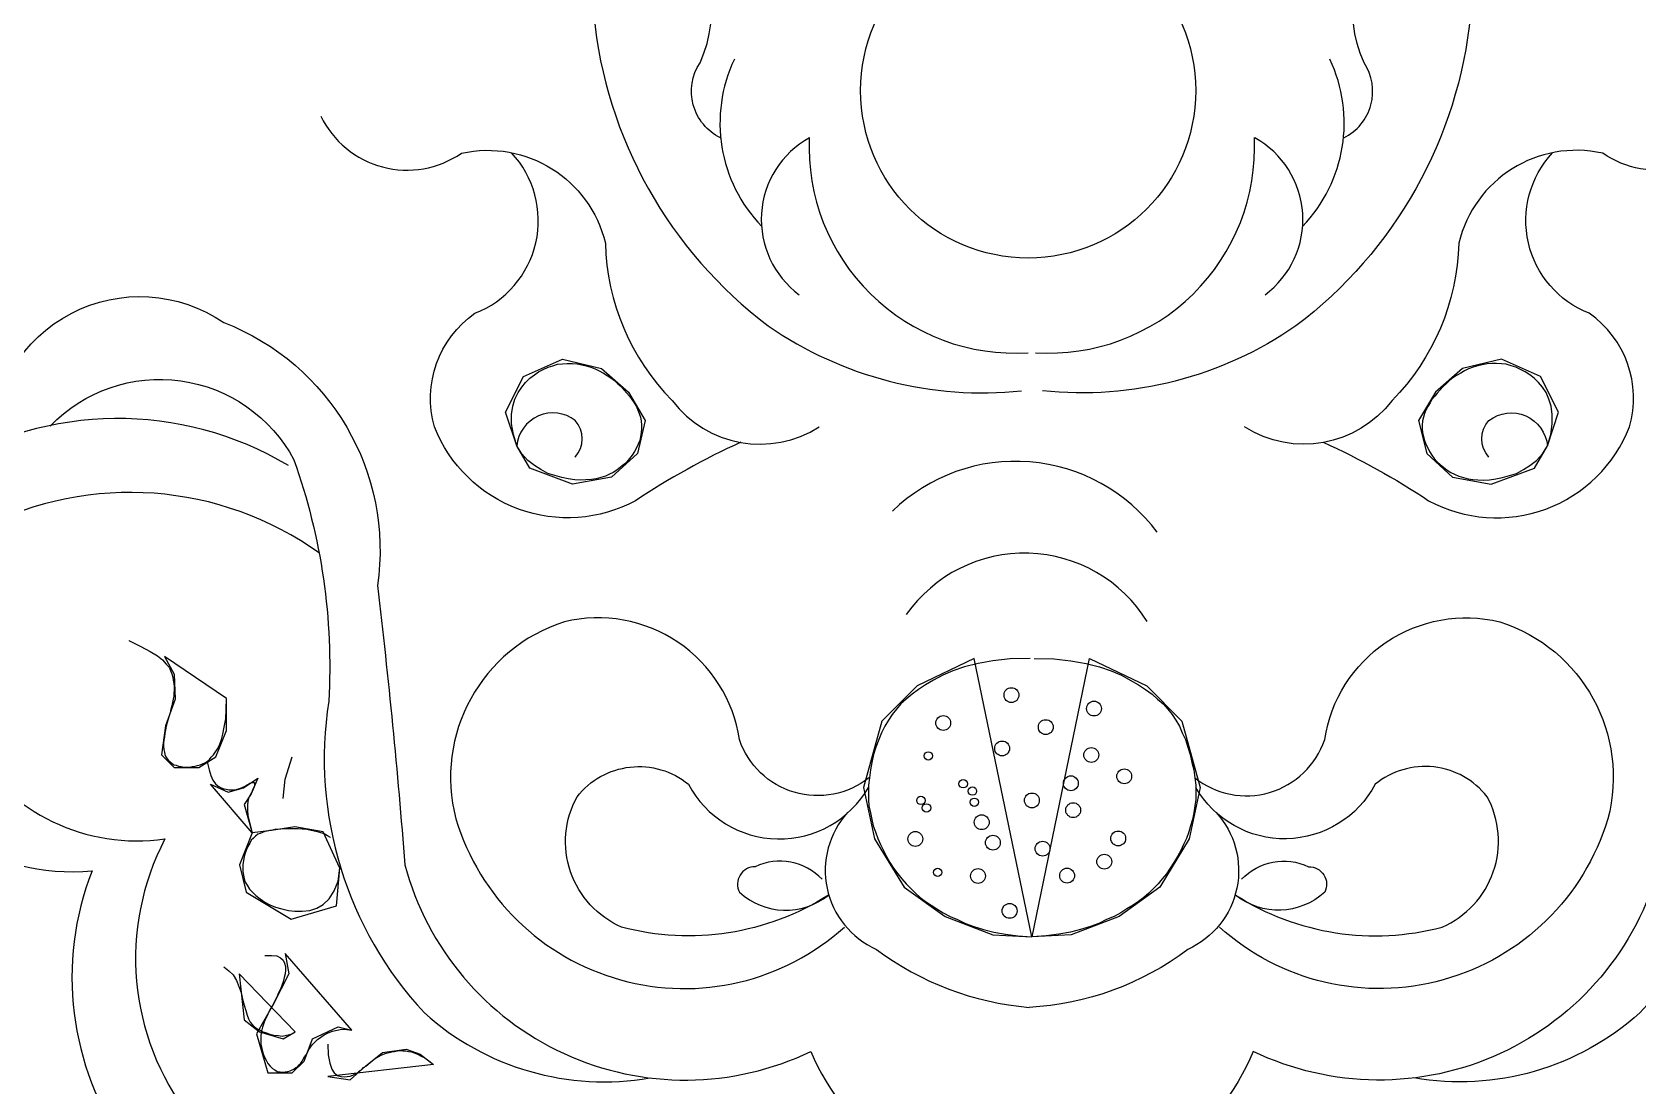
# Model space of a CAD drawing. Header units: metres. Extents: x 144.1 to 223.3, y 70.7 to 153.2.
# Drawn here: x 162.2 to 196.8, y 97.35 to 120.06 of the extents above; entities that cross this region are included whole.
import ezdxf

# ---------------------------------------------------------------- set-up
doc = ezdxf.new("R2010")
doc.units = ezdxf.units.M
doc.layers.add('3', color=3, linetype='Continuous')
doc.layers.add('4', color=4, linetype='Continuous')

msp = doc.modelspace()

# ---------------------------------------------------------------- linework, layer by layer
at = {"layer": '3'}
for points in [[(174.6, 123.01, -0.56), (173.27, 123.97, -0.54), (173.98, 128.53, 0.05), (175.7, 129.05, 0.36), (176.81, 130.96, 0.6), (175.26, 131.11, -0.47), (173.56, 130.89, -0.56), (173.49, 132.22, 0.55), (172.46, 133.47, 0.36), (171.21, 131.63, 0.4), (172.31, 129.34, -0.4), (171.8, 127.72, 0.37), (171.57, 122.94, -0.15), (174.3, 120.43, 0.21), (178.06, 113.73, 0.18), (183.52, 112.33)], [(192.89, 123.01, 0.56), (194.22, 123.97, 0.54), (193.5, 128.53, -0.05), (191.78, 129.05, -0.36), (190.68, 130.96, -0.6), (192.23, 131.11, 0.47), (193.92, 130.89, 0.56), (194, 132.22, -0.55), (195.03, 133.47, -0.36), (196.28, 131.63, -0.4), (195.18, 129.34, 0.4), (195.69, 127.72, -0.37), (195.91, 122.94, 0.15), (193.19, 120.43, -0.21), (189.43, 113.73, -0.18), (183.97, 112.33)], [(177.03, 117.78, -0.45), (176.59, 119.4, 0.35), (175.85, 122.5, 0.35)], [(190.46, 117.78, 0.45), (190.9, 119.4, -0.35), (191.64, 122.5, -0.35)], [(168.42, 118.25, 0.46), (171.45, 117.45, -0.41), (174.55, 115.51, 0.19), (175.99, 112.12, 0.39), (179.16, 111.55)], [(199.07, 118.25, -0.46), (196.04, 117.45, 0.41), (192.94, 115.51, -0.19), (191.5, 112.12, -0.39), (188.32, 111.55)], [(177.47, 111.22, 0.04), (175.2, 109.96, -0.45), (170.87, 111.55, -0.32), (171.74, 114, 0.53), (172.53, 117.46, 0.53)], [(190.02, 111.22, -0.04), (192.29, 109.96, 0.45), (196.62, 111.55, 0.32), (195.75, 114, -0.53), (194.96, 117.46, -0.53)], [(161.32, 111.19, -0.6), (166.33, 113.8, -0.35), (169.64, 108.13, -0.01), (170.23, 102.11, 0.47), (178.98, 98.09, 0.31), (183.47, 95.14, 0.31)], [(206.16, 111.19, 0.6), (201.16, 113.8, 0.35), (197.85, 108.13, 0.01), (197.26, 102.11, -0.47), (188.51, 98.09, -0.31), (184.02, 95.14, -0.31)], [(162.59, 111.57, -0.51), (167.84, 110.84, -0.1), (168.59, 105.64, 0.23), (170.65, 98.92, 0.23), (175.51, 97.52, 0.17)], [(204.89, 111.57, 0.51), (199.65, 110.84, 0.1), (198.9, 105.64, -0.23), (196.84, 98.92, -0.23), (191.97, 97.52, -0.17)], [(173.9, 110.9, 0.39), (173.9, 111.69, 0.59), (172.64, 111.14)], [(193.59, 110.9, -0.39), (193.59, 111.69, -0.59), (194.85, 111.14)], [(167.72, 110.72, 0.28), (160.25, 110.65, 0.76), (163.49, 101.98, 0.54), (169.6, 93.38, 0.31), (183.74, 84.5, 0.31)], [(168.39, 108.83, 0.28), (161.11, 109.37, 0.67), (165.06, 102.67, 0.64), (171.24, 94.67, 0.39), (183.74, 85.6, 0.39)], [(199.1, 108.83, -0.28), (206.38, 109.37, -0.67), (202.43, 102.67, -0.64), (196.25, 94.67, -0.39), (183.74, 85.6, -0.39)], [(180.23, 103.99, -0.52), (177.44, 104.81, 0.44), (173.67, 107.35, 0.4), (171.33, 103.1, 0.55), (179.7, 100.77)], [(187.25, 103.99, 0.52), (190.05, 104.81, -0.44), (193.82, 107.35, -0.4), (196.15, 103.1, -0.55), (187.78, 100.77)], [(179.36, 101.46, -0.21), (174.9, 100.77, -0.44), (173.94, 103.58, -0.42), (176.34, 103.85, 0.59), (180.22, 103.78, 0.48)], [(188.13, 101.46, 0.21), (192.58, 100.77, 0.44), (193.55, 103.58, 0.42), (191.14, 103.85, -0.59), (187.27, 103.78, -0.48)], [(179.77, 103.24, 0.51), (180.39, 100.29, 0.14), (183.68, 99.04, 0.27)], [(187.71, 103.24, -0.51), (187.1, 100.29, -0.15), (183.68, 99.04, -0.27)], [(179.22, 101.8, 0.33), (177.78, 102.07, 0.57), (177.44, 101.52, 0.37), (179.36, 101.46)], [(188.26, 101.8, -0.33), (189.7, 102.07, -0.57), (190.05, 101.52, -0.37), (188.13, 101.46)]]:
    msp.add_lwpolyline(points, format="xyb", dxfattribs=at)
for points in [[(172.64, 111.14), (172.64, 111.14), (172.57, 111.39), (172.53, 111.62), (172.53, 111.82), (172.56, 112), (172.6, 112.15), (172.67, 112.29), (172.75, 112.41), (172.83, 112.51), (172.92, 112.6), (173.02, 112.67), (173.11, 112.74), (173.21, 112.79), (173.32, 112.84), (173.42, 112.87), (173.52, 112.9), (173.63, 112.91), (173.73, 112.92), (173.84, 112.92), (173.94, 112.91), (174.04, 112.89), (174.14, 112.87), (174.24, 112.84), (174.33, 112.8), (174.42, 112.76), (174.51, 112.71), (174.59, 112.66), (174.67, 112.61), (174.75, 112.55), (174.82, 112.48), (174.89, 112.42), (174.95, 112.35), (175.01, 112.28), (175.07, 112.21), (175.12, 112.14), (175.17, 112.07), (175.22, 111.99), (175.25, 111.91), (175.28, 111.84), (175.31, 111.76), (175.32, 111.68), (175.33, 111.59), (175.33, 111.51), (175.32, 111.43), (175.31, 111.34), (175.29, 111.26), (175.26, 111.18), (175.22, 111.1), (175.18, 111.02), (175.13, 110.94), (175.07, 110.87), (175.01, 110.8), (174.95, 110.74), (174.88, 110.68), (174.8, 110.62), (174.72, 110.57), (174.64, 110.53), (174.55, 110.49), (174.45, 110.46), (174.35, 110.43), (174.25, 110.42), (174.13, 110.41), (174.01, 110.4), (173.89, 110.41), (173.75, 110.43), (173.61, 110.46), (173.46, 110.5), (173.31, 110.55), (173.16, 110.63), (173.02, 110.72), (172.88, 110.83), (172.75, 110.97), (172.64, 111.14), (172.4, 111.87), (172.79, 112.64), (173.63, 113.01), (174.47, 112.81), (175.05, 112.3), (175.41, 111.69), (175.24, 110.98), (174.68, 110.47), (173.84, 110.32), (172.92, 110.66), (172.64, 111.14)], [(194.85, 111.14), (194.85, 111.14), (194.92, 111.39), (194.95, 111.62), (194.95, 111.82), (194.93, 112), (194.88, 112.15), (194.82, 112.29), (194.74, 112.41), (194.66, 112.51), (194.56, 112.6), (194.47, 112.67), (194.37, 112.74), (194.27, 112.79), (194.17, 112.84), (194.07, 112.87), (193.96, 112.9), (193.86, 112.91), (193.75, 112.92), (193.65, 112.92), (193.55, 112.91), (193.44, 112.89), (193.35, 112.87), (193.25, 112.84), (193.15, 112.8), (193.06, 112.76), (192.98, 112.71), (192.89, 112.66), (192.81, 112.61), (192.74, 112.55), (192.67, 112.48), (192.6, 112.42), (192.54, 112.35), (192.47, 112.28), (192.42, 112.21), (192.36, 112.14), (192.32, 112.07), (192.27, 111.99), (192.23, 111.91), (192.2, 111.84), (192.18, 111.76), (192.16, 111.68), (192.15, 111.59), (192.15, 111.51), (192.16, 111.43), (192.18, 111.34), (192.2, 111.26), (192.23, 111.18), (192.27, 111.1), (192.31, 111.02), (192.36, 110.94), (192.41, 110.87), (192.47, 110.8), (192.54, 110.74), (192.61, 110.68), (192.69, 110.62), (192.77, 110.57), (192.85, 110.53), (192.94, 110.49), (193.04, 110.46), (193.14, 110.43), (193.24, 110.42), (193.35, 110.41), (193.47, 110.4), (193.6, 110.41), (193.74, 110.43), (193.88, 110.46), (194.03, 110.5), (194.18, 110.55), (194.33, 110.63), (194.47, 110.72), (194.61, 110.83), (194.74, 110.97), (194.85, 111.14), (195.09, 111.87), (194.7, 112.64), (193.86, 113.01), (193.02, 112.81), (192.44, 112.3), (192.07, 111.69), (192.25, 110.98), (192.8, 110.47), (193.64, 110.32), (194.57, 110.66), (194.85, 111.14)], [(164.28, 106.95), (164.28, 106.95), (164.54, 106.82), (164.74, 106.71), (164.9, 106.62), (165.01, 106.53), (165.09, 106.44), (165.15, 106.37), (165.18, 106.3), (165.21, 106.23), (165.23, 106.16), (165.24, 106.09), (165.25, 106.02), (165.26, 105.95), (165.26, 105.88), (165.25, 105.81), (165.25, 105.75), (165.24, 105.68), (165.22, 105.61), (165.21, 105.54), (165.19, 105.47), (165.17, 105.39), (165.15, 105.32), (165.13, 105.25), (165.11, 105.18), (165.09, 105.1), (165.07, 105.02), (165.06, 104.95), (165.05, 104.87), (165.04, 104.8), (165.03, 104.73), (165.03, 104.66), (165.04, 104.6), (165.05, 104.54), (165.06, 104.49), (165.08, 104.44), (165.11, 104.4), (165.14, 104.36), (165.17, 104.33), (165.21, 104.3), (165.25, 104.27), (165.3, 104.26), (165.35, 104.24), (165.41, 104.23), (165.47, 104.22), (165.53, 104.22), (165.59, 104.22), (165.65, 104.23), (165.71, 104.24), (165.76, 104.25), (165.82, 104.27), (165.87, 104.29), (165.92, 104.31), (165.97, 104.34), (166.02, 104.38), (166.06, 104.43), (166.11, 104.48), (166.15, 104.55), (166.2, 104.62), (166.24, 104.71), (166.28, 104.81), (166.31, 104.93), (166.34, 105.08), (166.37, 105.26), (166.38, 105.46), (166.39, 105.7), (165.05, 106.6), (165.26, 106.22), (165.28, 105.68), (165.07, 105.11), (164.99, 104.48), (165.26, 104.21), (165.79, 104.21), (166.16, 104.44), (166.39, 105.01), (166.39, 105.7)], [(183.7, 106.56), (183.7, 106.56), (183.27, 106.55), (182.9, 106.51), (182.58, 106.45), (182.29, 106.38), (182.04, 106.29), (181.82, 106.2), (181.62, 106.09), (181.45, 105.99), (181.3, 105.89), (181.16, 105.79), (181.03, 105.68), (180.92, 105.58), (180.82, 105.47), (180.73, 105.35), (180.65, 105.23), (180.57, 105.1), (180.5, 104.96), (180.44, 104.81), (180.38, 104.65), (180.33, 104.49), (180.29, 104.32), (180.26, 104.16), (180.24, 103.99), (180.22, 103.83), (180.22, 103.68), (180.22, 103.52), (180.23, 103.38), (180.26, 103.23), (180.29, 103.09), (180.32, 102.95), (180.37, 102.82), (180.42, 102.68), (180.48, 102.55), (180.54, 102.42), (180.61, 102.29), (180.68, 102.16), (180.76, 102.04), (180.85, 101.92), (180.94, 101.81), (181.03, 101.7), (181.13, 101.6), (181.23, 101.5), (181.33, 101.41), (181.45, 101.32), (181.57, 101.24), (181.69, 101.16), (181.83, 101.08), (181.98, 101), (182.14, 100.93), (182.31, 100.85), (182.49, 100.78), (182.7, 100.72), (182.92, 100.66), (183.17, 100.62), (183.44, 100.58), (183.74, 100.56), (182.5, 106.56), (181.27, 105.97), (180.51, 105.21), (180.11, 103.78), (180.35, 102.67), (180.99, 101.63), (181.87, 101), (182.9, 100.6), (183.74, 100.56)], [(183.79, 106.56), (183.79, 106.56), (184.21, 106.55), (184.58, 106.51), (184.91, 106.45), (185.2, 106.38), (185.45, 106.29), (185.67, 106.2), (185.86, 106.09), (186.04, 105.99), (186.19, 105.89), (186.33, 105.79), (186.45, 105.68), (186.57, 105.58), (186.67, 105.47), (186.76, 105.35), (186.84, 105.23), (186.92, 105.1), (186.98, 104.96), (187.05, 104.81), (187.1, 104.65), (187.15, 104.49), (187.19, 104.32), (187.23, 104.16), (187.25, 103.99), (187.27, 103.83), (187.27, 103.68), (187.27, 103.52), (187.25, 103.38), (187.23, 103.23), (187.2, 103.09), (187.16, 102.95), (187.12, 102.82), (187.07, 102.68), (187.01, 102.55), (186.95, 102.42), (186.88, 102.29), (186.8, 102.16), (186.72, 102.04), (186.64, 101.92), (186.55, 101.81), (186.46, 101.7), (186.36, 101.6), (186.26, 101.5), (186.15, 101.41), (186.04, 101.32), (185.92, 101.24), (185.79, 101.16), (185.66, 101.08), (185.51, 101), (185.35, 100.93), (185.18, 100.85), (185, 100.78), (184.79, 100.72), (184.57, 100.66), (184.32, 100.62), (184.05, 100.58), (183.75, 100.56), (184.98, 106.56), (186.22, 105.97), (186.97, 105.21), (187.37, 103.78), (187.13, 102.67), (186.5, 101.63), (185.62, 101), (184.59, 100.6), (183.75, 100.56)], [(165.97, 104.33), (165.97, 104.33), (166.01, 104.16), (166.05, 104.04), (166.09, 103.94), (166.15, 103.86), (166.21, 103.81), (166.27, 103.77), (166.33, 103.75), (166.38, 103.74), (166.44, 103.73), (166.49, 103.73), (166.54, 103.73), (166.58, 103.73), (166.62, 103.74), (166.67, 103.76), (166.71, 103.77), (166.75, 103.79), (166.79, 103.81), (166.82, 103.83), (166.86, 103.85), (166.89, 103.87), (166.92, 103.88), (166.95, 103.89), (166.97, 103.89), (166.98, 103.89), (166.99, 103.88), (166.99, 103.86), (166.99, 103.83), (166.98, 103.8), (166.96, 103.76), (166.95, 103.72), (166.93, 103.68), (166.91, 103.64), (166.88, 103.59), (166.86, 103.54), (166.85, 103.48), (166.84, 103.4), (166.84, 103.3), (166.85, 103.17), (166.89, 103), (166.94, 102.8), (166.04, 103.85), (166.42, 103.68), (166.75, 103.77), (167.06, 103.98), (166.92, 103.64), (166.77, 103.41), (166.94, 102.8)], [(167.61, 103.54), (167.65, 103.96), (167.8, 104.44)], [(168.63, 102.7), (168.63, 102.7), (168.56, 102.74), (168.49, 102.78), (168.4, 102.81), (168.31, 102.83), (168.21, 102.85), (168.12, 102.87), (168.02, 102.88), (167.93, 102.89), (167.84, 102.89), (167.77, 102.89), (167.69, 102.89), (167.62, 102.89), (167.56, 102.88), (167.49, 102.87), (167.43, 102.87), (167.38, 102.86), (167.32, 102.85), (167.26, 102.84), (167.21, 102.83), (167.16, 102.81), (167.11, 102.79), (167.06, 102.77), (167.01, 102.73), (166.97, 102.69), (166.92, 102.64), (166.89, 102.58), (166.85, 102.51), (166.82, 102.44), (166.79, 102.36), (166.77, 102.29), (166.75, 102.2), (166.74, 102.12), (166.74, 102.04), (166.74, 101.97), (166.75, 101.89), (166.77, 101.81), (166.79, 101.74), (166.83, 101.67), (166.88, 101.59), (166.95, 101.52), (167.02, 101.45), (167.11, 101.38), (167.21, 101.31), (167.32, 101.25), (167.44, 101.2), (167.58, 101.16), (167.72, 101.13), (167.86, 101.11), (168.02, 101.11), (168.18, 101.13), (168.33, 101.18), (168.47, 101.26), (168.6, 101.38), (168.71, 101.55), (168.79, 101.76), (168.83, 102.04), (168.47, 102.82), (167.86, 102.93), (167.36, 102.85), (166.94, 102.8), (166.67, 102.11), (166.81, 101.52), (167.78, 100.94), (168.76, 101.23), (168.83, 102.04)], [(167.21, 100.16), (167.21, 100.16), (167.36, 100.16), (167.47, 100.15), (167.55, 100.11), (167.61, 100.06), (167.64, 99.99), (167.66, 99.92), (167.66, 99.84), (167.65, 99.76), (167.63, 99.68), (167.61, 99.59), (167.58, 99.51), (167.55, 99.43), (167.51, 99.35), (167.47, 99.26), (167.43, 99.18), (167.39, 99.1), (167.34, 99.02), (167.3, 98.94), (167.26, 98.86), (167.22, 98.78), (167.19, 98.7), (167.16, 98.61), (167.14, 98.53), (167.13, 98.43), (167.13, 98.34), (167.13, 98.25), (167.15, 98.15), (167.17, 98.06), (167.2, 97.98), (167.24, 97.9), (167.28, 97.83), (167.33, 97.77), (167.38, 97.72), (167.43, 97.69), (167.48, 97.66), (167.54, 97.65), (167.6, 97.64), (167.65, 97.65), (167.71, 97.66), (167.76, 97.67), (167.8, 97.69), (167.84, 97.71), (167.88, 97.74), (167.92, 97.76), (167.95, 97.8), (167.99, 97.84), (168.02, 97.88), (168.04, 97.92), (168.07, 97.97), (168.1, 98.02), (168.13, 98.07), (168.16, 98.13), (168.2, 98.18), (168.24, 98.24), (168.29, 98.29), (168.35, 98.35), (168.42, 98.4), (168.49, 98.45), (168.58, 98.49), (168.67, 98.53), (168.77, 98.55), (168.87, 98.57), (168.98, 98.56), (169.09, 98.55), (167.65, 100.2), (167.73, 99.76), (167.39, 99.1), (167.03, 98.47), (167.28, 97.63), (167.8, 97.63), (168.06, 97.88), (168.24, 98.36), (168.79, 98.62), (169.09, 98.55)], [(166.33, 99.91), (166.33, 99.91), (166.44, 99.83), (166.53, 99.74), (166.6, 99.62), (166.65, 99.49), (166.7, 99.36), (166.73, 99.22), (166.77, 99.09), (166.8, 98.97), (166.83, 98.87), (166.86, 98.79), (166.9, 98.72), (166.95, 98.66), (166.99, 98.62), (167.05, 98.58), (167.11, 98.55), (167.17, 98.51), (167.25, 98.49), (167.32, 98.46), (167.41, 98.44), (167.5, 98.43), (167.59, 98.42), (167.68, 98.44), (167.78, 98.46), (167.87, 98.51), (166.66, 99.76), (166.77, 98.77), (167.1, 98.51), (167.61, 98.36), (167.87, 98.51)], [(168.57, 98.25), (168.57, 98.25), (168.58, 98.02), (168.61, 97.84), (168.66, 97.71), (168.71, 97.63), (168.78, 97.57), (168.85, 97.55), (168.92, 97.54), (168.99, 97.55), (169.05, 97.56), (169.11, 97.58), (169.16, 97.61), (169.21, 97.63), (169.25, 97.67), (169.3, 97.7), (169.34, 97.74), (169.39, 97.77), (169.43, 97.81), (169.48, 97.85), (169.52, 97.88), (169.57, 97.92), (169.62, 97.95), (169.67, 97.98), (169.72, 98.01), (169.77, 98.03), (169.83, 98.05), (169.89, 98.07), (169.95, 98.08), (170.01, 98.09), (170.07, 98.1), (170.13, 98.11), (170.19, 98.1), (170.25, 98.1), (170.31, 98.09), (170.37, 98.08), (170.43, 98.06), (170.5, 98.03), (170.58, 97.99), (170.66, 97.95), (170.75, 97.89), (170.85, 97.81), (168.57, 97.55), (169.05, 97.48), (169.38, 97.77), (169.75, 98.07), (170.26, 98.14), (170.56, 98.03), (170.85, 97.81)]]:
    msp.add_lwpolyline(points, dxfattribs=at)
for centre, radius in [((183.66, 118.8), 3.61), ((183.3, 105.77), 0.16), ((185.08, 105.48), 0.16), ((181.83, 105.17), 0.16), ((184.04, 105.08), 0.16), ((181.51, 104.46), 0.09), ((183.1, 104.62), 0.16), ((185.02, 104.48), 0.16), ((185.73, 104.02), 0.16), ((182.26, 103.86), 0.09), ((184.58, 103.87), 0.16), ((181.35, 103.5), 0.09), ((182.46, 103.7), 0.09), ((182.5, 103.46), 0.09), ((183.74, 103.5), 0.16), ((181.47, 103.34), 0.09), ((182.66, 103.03), 0.16), ((184.63, 103.29), 0.16), ((181.23, 102.67), 0.16), ((185.6, 102.68), 0.16), ((182.9, 102.59), 0.16), ((183.97, 102.46), 0.16), ((185.3, 102.18), 0.16), ((181.71, 101.95), 0.09), ((182.58, 101.87), 0.16), ((184.5, 101.88), 0.16), ((183.26, 101.12), 0.16)]:
    msp.add_circle(centre, radius, dxfattribs=at)
for centre, radius, start, end in [((183.74, 113.64), 38.74, 317.08, 222.92), ((180.23, 118.1), 3.21, 154.61, 223.95), ((187.26, 118.1), 3.21, 316.05, 25.39), ((179.93, 116.02), 2.02, 119.1, 233.43), ((183.38, 117.58), 4.44, 177.35, 273.61), ((184.1, 117.58), 4.44, 266.39, 2.65), ((187.56, 116.02), 2.02, 306.57, 60.9), ((183.39, 107), 3.81, 36.73, 134.06), ((183.58, 105.72), 3.11, 31.68, 144.94)]:
    msp.add_arc(centre, radius, start, end, dxfattribs=at)
at = {"layer": '4'}
msp.add_arc((183.74, 113.64), 39.6, 314.47, 225.53, dxfattribs=at)

doc.saveas('drawing.dxf')
